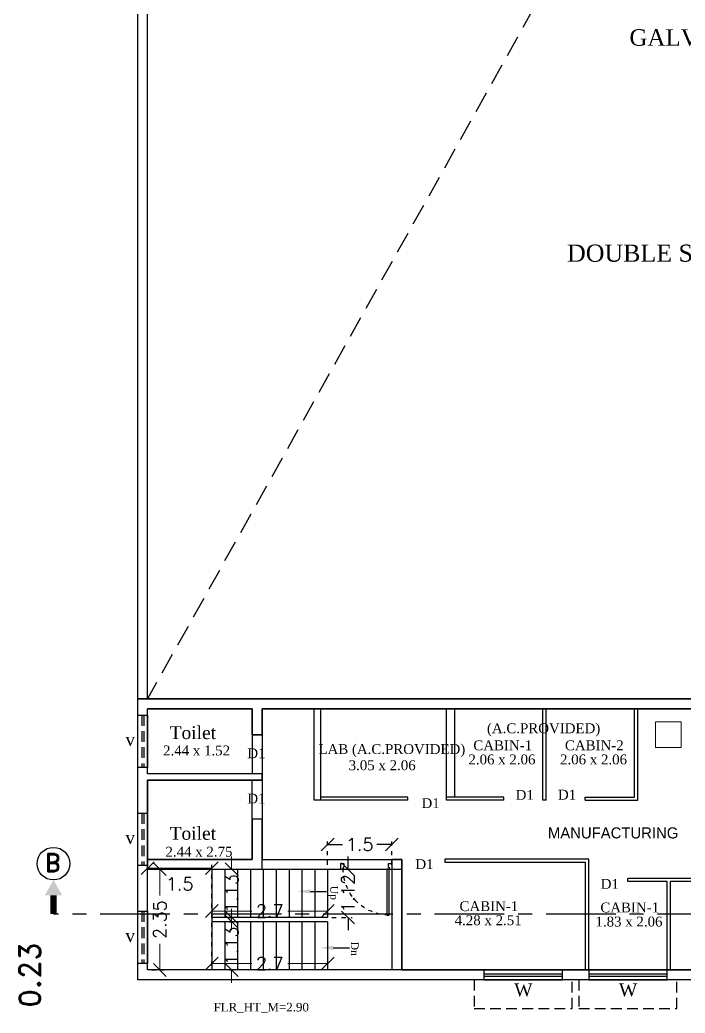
# Model space of a CAD drawing. Header units: metres. Extents: x 0 to 2856, y 0 to 1718.
# Drawn here: x 2733.53 to 2749.05, y 1604.1 to 1627.26 of the extents above; entities that cross this region are included whole.
import ezdxf
from ezdxf.enums import TextEntityAlignment as Align

# ---------------------------------------------------------------- set-up
doc = ezdxf.new("R2010")
doc.units = ezdxf.units.M
doc.header["$MEASUREMENT"] = 0
for name, pattern in [('ANIRUDHAN - RESI- EXE -GRD FLR PLAN-06.09.2012 (r1)$0$HIDDEN', [0.375, 0.25, -0.125]), ('CENTER', [2, 1.25, -0.25, 0.25, -0.25]), ('DOT2', [0.125, 0, -0.125]), ('HIDDEN', [0.375, 0.25, -0.125])]:
    doc.linetypes.add(name, pattern=pattern)
for name, color, linetype in [('ANIRUDHAN - RESI- EXE -GRD FLR PLAN-06.09.2012 (r1)$0$DOOR', 8, 'Continuous'), ('BLK_1_FLR_1_BLT_UP_AREA', 45, 'Continuous'), ('BLK_1_FLR_1_CARPET_AREA', 10, 'Continuous'), ('BLK_1_FLR_1_EXIT_WIDTH_STAIR', 1, 'Continuous'), ('BLK_1_FLR_1_FIRESTAIR_1', 1, 'Continuous'), ('BLK_1_FLR_1_REGULAR_ROOM_1', 4, 'Continuous'), ('BLK_1_FLR_1_STAIR_1', 1, 'Continuous'), ('BLK_1_FLR_1_WATER_CLOSET', 223, 'Continuous'), ('BLK_1_FLR_2_EXIT_WIDTH_DOOR', 2, 'Continuous'), ('BLK_1_LVL_1_BLDG_FOOT_PRINT', 1, 'Continuous'), ('cen', 1, 'Continuous'), ('dim', 12, 'Continuous'), ('DOOR', 8, 'Continuous'), ('hid', 174, 'HIDDEN'), ('text', 7, 'Continuous'), ('TEXT1', 7, 'Continuous')]:
    doc.layers.add(name, color=color, linetype=linetype)
for name, color, linetype, lineweight in [('BLK_1_FLR_1_DRINKING_WATER', 7, 'Continuous', 5), ('BLK_1_FLR_1_FIRESTAIR_1_FLIGHT_1', 7, 'Continuous', 0), ('BLK_1_FLR_1_FIRESTAIR_1_FLIGHT_2', 7, 'Continuous', 0), ('BLK_1_FLR_1_FIRESTAIR_1_LANDING_1', 7, 'Continuous', 0)]:
    doc.layers.add(name, color=color, linetype=linetype, lineweight=lineweight)
doc.styles.add('J2', font='swissel.ttf', dxfattribs={"height": 4.75})
doc.styles.add('rd', font='romand.shx')
doc.styles.add('Roman', font='times.ttf')
doc.styles.add('Tahoma', font='times.ttf', dxfattribs={"height": 0.3})
doc.dimstyles.get("Standard").update_dxf_attribs({"dimtxt": 3, "dimasz": 3, "dimexe": 1, "dimexo": 1, "dimgap": 0.09, "dimtad": 0, "dimdec": 4, "dimzin": 2, "dimdsep": 46, "dimlunit": 4, "dimtxsty": 'rd', "dimblk": 'OBLIQUE', "dimcen": 0.09, "dimclrd": 12, "dimclre": 12, "dimclrt": 5, "dimadec": 0, "dimazin": 0, "dimtfac": 1, "dimtdec": 4, "dimtix": 1, "dimtmove": 2, "dimatfit": 3, "dimfxl": 0, "dimtolj": 1, "dimtzin": 0, "dimarcsym": 0})

# ---------------------------------------------------------------- blocks, each defined once
blk = doc.blocks.new('A$C11E83227')
at = {"layer": 'cen'}
blk.add_lwpolyline([(0, 1.22), (0.23, 1.22), (0.23, 0), (0, 0)], close=True, dxfattribs=at)
at = {"layer": 'hid', "linetype": 'HIDDEN'}
for p, q in [((0.096, 1.22), (0.096, 0)), ((0.142, 1.22), (0.142, 0))]:
    blk.add_line(p, q, dxfattribs=at)
blk = doc.blocks.new('A$C6815115D')
at = {"layer": 'cen'}
for p, q in [((0.23, 0.145), (2.06, 0.145)), ((0.23, 0.09), (2.06, 0.09))]:
    blk.add_line(p, q, dxfattribs=at)
blk.add_lwpolyline([(0.23, 0.23), (2.06, 0.23), (2.06, 0), (0.23, 0)], close=True, dxfattribs=at)
at = {"layer": 'hid', "linetype": 'HIDDEN'}
blk.add_lwpolyline([(0, 0.23), (0, 0.9), (2.29, 0.9), (2.29, 0.23)], dxfattribs=at)
blk = doc.blocks.new('_Oblique')
at = {"color": 0, "linetype": 'ByBlock', "lineweight": -2}
blk.add_line((-0.5, -0.5), (0.5, 0.5), dxfattribs=at)
blk = doc.blocks.new('*D168')
at = {"layer": 'Defpoints', "color": 0}
for p in [(2732.763, 1605.108), (2733.123, 1605.108), (2733.123, 1604.879)]:
    blk.add_point(p, dxfattribs=at)
at = {"layer": 'dim', "color": 12, "lineweight": -2}
for p, q in [((2733.023, 1605.108), (2732.663, 1605.108)), ((2732.763, 1604.879), (2732.763, 1605.108)), ((2733.023, 1604.879), (2732.663, 1604.879))]:
    blk.add_line(p, q, dxfattribs=at)
at = {"layer": 'dim', "color": 12, "lineweight": -2, "xscale": 0.2, "yscale": 0.2, "zscale": 0.2}
for p, rotation in [((2732.763, 1605.108), 90), ((2732.763, 1604.879), 270)]:
    blk.add_blockref('_Oblique', p, dxfattribs=dict(at, rotation=rotation))
at = {"layer": 'dim', "color": 7, "insert": (2733.762, 1604.993), "char_height": 0.5, "attachment_point": 5, "rotation": 90, "style": 'rd'}
blk.add_mtext('\\A1;0.23', dxfattribs=at)
blk = doc.blocks.new('ANIRUDHAN - RESI- EXE -GRD FLR PLAN-06.09.2012 (r1)$0$DR3')
at = {"layer": 'ANIRUDHAN - RESI- EXE -GRD FLR PLAN-06.09.2012 (r1)$0$DOOR', "color": 252}
for p, q in [((0, 0), (0, -2.46)), ((0, 0), (4, 0)), ((4, 0), (4, -1.96)), ((0, -2.46), (2.5, -2.46)), ((2.5, -1.96), (4, -1.96)), ((2.5, -1.96), (2.5, -2.46)), ((0, -33.5), (0, -36)), ((0, -33.5), (2.5, -33.5)), ((2.5, -33.5), (2.5, -34)), ((2.5, -34), (4, -34)), ((4, -34), (4, -36)), ((0, -36), (4, -36))]:
    blk.add_line(p, q, dxfattribs=at)
at = {"layer": 'ANIRUDHAN - RESI- EXE -GRD FLR PLAN-06.09.2012 (r1)$0$DOOR'}
blk.add_lwpolyline([(36.04, -34), (4, -34), (4, -32.5), (36.04, -32.5)], close=True, dxfattribs=at)
at = {"layer": 'ANIRUDHAN - RESI- EXE -GRD FLR PLAN-06.09.2012 (r1)$0$DOOR', "color": 233, "linetype": 'ANIRUDHAN - RESI- EXE -GRD FLR PLAN-06.09.2012 (r1)$0$HIDDEN', "ltscale": 3}
blk.add_arc((4, -34), 32.03, 0, 92.68672, dxfattribs=at)
blk = doc.blocks.new('*D230')
at = {"layer": 'BLK_1_FLR_2_EXIT_WIDTH_DOOR', "linetype": 'DOT2', "lineweight": -2}
for p, q in [((2740.708, 1607.557), (2740.708, 1608.135)), ((2742.208, 1607.557), (2742.208, 1608.135))]:
    blk.add_line(p, q, dxfattribs=at)
at = {"layer": 'BLK_1_FLR_2_EXIT_WIDTH_DOOR'}
for p, q in [((2740.708, 1608.035), (2741.058, 1608.035)), ((2742.208, 1608.035), (2741.858, 1608.035))]:
    blk.add_line(p, q, dxfattribs=at)
at = {"layer": 'Defpoints', "color": 0}
for p in [(2740.708, 1608.035), (2740.708, 1607.457), (2742.208, 1607.457)]:
    blk.add_point(p, dxfattribs=at)
at = {"layer": 'BLK_1_FLR_2_EXIT_WIDTH_DOOR', "xscale": 0.3, "yscale": 0.3, "zscale": 0.3, "rotation": 180}
blk.add_blockref('_Oblique', (2740.708, 1608.035), dxfattribs=at)
at = {"layer": 'BLK_1_FLR_2_EXIT_WIDTH_DOOR', "xscale": 0.3, "yscale": 0.3, "zscale": 0.3}
blk.add_blockref('_Oblique', (2742.208, 1608.035), dxfattribs=at)
at = {"layer": 'BLK_1_FLR_2_EXIT_WIDTH_DOOR', "insert": (2741.458, 1608.035), "char_height": 0.3, "attachment_point": 5, "style": 'rd'}
blk.add_mtext('\\A1;1.5', dxfattribs=at)
blk = doc.blocks.new('*D231')
at = {"layer": 'BLK_1_FLR_1_EXIT_WIDTH_STAIR'}
for p, q in [((2741.185, 1607.457), (2741.185, 1607.757)), ((2741.185, 1606.333), (2741.185, 1606.033))]:
    blk.add_line(p, q, dxfattribs=at)
at = {"layer": 'BLK_1_FLR_1_EXIT_WIDTH_STAIR', "linetype": 'DOT2', "lineweight": -2}
for p, q in [((2740.808, 1607.457), (2741.285, 1607.457)), ((2740.808, 1606.333), (2741.285, 1606.333))]:
    blk.add_line(p, q, dxfattribs=at)
at = {"layer": 'Defpoints', "color": 0}
for p in [(2740.708, 1607.457), (2740.708, 1606.333), (2741.185, 1606.333)]:
    blk.add_point(p, dxfattribs=at)
at = {"layer": 'BLK_1_FLR_1_EXIT_WIDTH_STAIR', "xscale": 0.3, "yscale": 0.3, "zscale": 0.3}
for p, rotation in [((2741.185, 1607.457), 270), ((2741.185, 1606.333), 90)]:
    blk.add_blockref('_Oblique', p, dxfattribs=dict(at, rotation=rotation))
at = {"layer": 'BLK_1_FLR_1_EXIT_WIDTH_STAIR', "insert": (2741.185, 1606.895), "char_height": 0.3, "attachment_point": 5, "rotation": 90, "style": 'rd'}
blk.add_mtext('\\A1;1.12', dxfattribs=at)
blk = doc.blocks.new('*D237')
at = {"layer": 'BLK_1_FLR_1_FIRESTAIR_1_LANDING_1', "color": 1, "linetype": 'DOT2', "lineweight": -2}
for p, q in [((2736.608, 1607.458), (2736.894, 1607.458)), ((2736.608, 1605.108), (2736.894, 1605.108))]:
    blk.add_line(p, q, dxfattribs=at)
at = {"layer": 'BLK_1_FLR_1_FIRESTAIR_1_LANDING_1', "color": 1}
for p, q in [((2736.794, 1607.458), (2736.794, 1606.847)), ((2736.794, 1605.108), (2736.794, 1605.718))]:
    blk.add_line(p, q, dxfattribs=at)
at = {"layer": 'Defpoints', "color": 0}
for p in [(2736.508, 1607.458), (2736.794, 1607.458), (2736.508, 1605.108)]:
    blk.add_point(p, dxfattribs=at)
at = {"layer": 'BLK_1_FLR_1_FIRESTAIR_1_LANDING_1', "color": 1, "xscale": 0.3, "yscale": 0.3, "zscale": 0.3}
for p, rotation in [((2736.794, 1607.458), 90), ((2736.794, 1605.108), 270)]:
    blk.add_blockref('_Oblique', p, dxfattribs=dict(at, rotation=rotation))
at = {"layer": 'BLK_1_FLR_1_FIRESTAIR_1_LANDING_1', "color": 1, "insert": (2736.794, 1606.283), "char_height": 0.3, "attachment_point": 5, "rotation": 90, "style": 'rd'}
blk.add_mtext('\\A1;2.35', dxfattribs=at)
blk = doc.blocks.new('*D125')
at = {"layer": 'BLK_1_FLR_1_FIRESTAIR_1_FLIGHT_2', "color": 1}
for p, q in [((2738.008, 1605.258), (2738.937, 1605.258)), ((2740.708, 1605.258), (2739.779, 1605.258))]:
    blk.add_line(p, q, dxfattribs=at)
at = {"layer": 'Defpoints', "color": 0}
for p in [(2738.008, 1605.258), (2740.708, 1605.258), (2740.708, 1605.258)]:
    blk.add_point(p, dxfattribs=at)
at = {"layer": 'BLK_1_FLR_1_FIRESTAIR_1_FLIGHT_2', "color": 1, "xscale": 0.3, "yscale": 0.3, "zscale": 0.3, "rotation": 180}
blk.add_blockref('_Oblique', (2738.008, 1605.258), dxfattribs=at)
at = {"layer": 'BLK_1_FLR_1_FIRESTAIR_1_FLIGHT_2', "color": 1, "xscale": 0.3, "yscale": 0.3, "zscale": 0.3}
blk.add_blockref('_Oblique', (2740.708, 1605.258), dxfattribs=at)
at = {"layer": 'BLK_1_FLR_1_FIRESTAIR_1_FLIGHT_2', "color": 1, "insert": (2739.358, 1605.258), "char_height": 0.3, "attachment_point": 5, "style": 'rd'}
blk.add_mtext('\\A1;2.7', dxfattribs=at)
blk = doc.blocks.new('*D238')
at = {"layer": 'BLK_1_FLR_1_FIRESTAIR_1_FLIGHT_2', "color": 2}
for p, q in [((2738.469, 1606.233), (2738.469, 1606.533)), ((2738.469, 1605.108), (2738.469, 1604.808))]:
    blk.add_line(p, q, dxfattribs=at)
at = {"layer": 'BLK_1_FLR_1_FIRESTAIR_1_FLIGHT_2', "linetype": 'DOT2', "lineweight": -2}
for p, q in [((2738.408, 1606.233), (2738.569, 1606.233)), ((2738.408, 1605.108), (2738.569, 1605.108))]:
    blk.add_line(p, q, dxfattribs=at)
at = {"layer": 'Defpoints', "color": 0}
for p in [(2738.308, 1606.233), (2738.308, 1605.108), (2738.469, 1605.108)]:
    blk.add_point(p, dxfattribs=at)
at = {"layer": 'BLK_1_FLR_1_FIRESTAIR_1_FLIGHT_2', "color": 2, "xscale": 0.3, "yscale": 0.3, "zscale": 0.3}
for p, rotation in [((2738.469, 1606.233), 270), ((2738.469, 1605.108), 90)]:
    blk.add_blockref('_Oblique', p, dxfattribs=dict(at, rotation=rotation))
at = {"layer": 'BLK_1_FLR_1_FIRESTAIR_1_FLIGHT_2', "color": 2, "insert": (2738.469, 1605.67), "char_height": 0.3, "attachment_point": 5, "rotation": 90, "style": 'rd'}
blk.add_mtext('\\A1;1.13', dxfattribs=at)
blk = doc.blocks.new('*D126')
at = {"layer": 'BLK_1_FLR_1_FIRESTAIR_1_FLIGHT_1', "color": 1}
for p, q in [((2738.008, 1606.483), (2738.937, 1606.483)), ((2740.708, 1606.483), (2739.779, 1606.483))]:
    blk.add_line(p, q, dxfattribs=at)
at = {"layer": 'Defpoints', "color": 0}
for p in [(2738.008, 1606.483), (2740.708, 1606.483), (2740.708, 1606.483)]:
    blk.add_point(p, dxfattribs=at)
at = {"layer": 'BLK_1_FLR_1_FIRESTAIR_1_FLIGHT_1', "color": 1, "xscale": 0.3, "yscale": 0.3, "zscale": 0.3, "rotation": 180}
blk.add_blockref('_Oblique', (2738.008, 1606.483), dxfattribs=at)
at = {"layer": 'BLK_1_FLR_1_FIRESTAIR_1_FLIGHT_1', "color": 1, "xscale": 0.3, "yscale": 0.3, "zscale": 0.3}
blk.add_blockref('_Oblique', (2740.708, 1606.483), dxfattribs=at)
at = {"layer": 'BLK_1_FLR_1_FIRESTAIR_1_FLIGHT_1', "color": 1, "insert": (2739.358, 1606.483), "char_height": 0.3, "attachment_point": 5, "style": 'rd'}
blk.add_mtext('\\A1;2.7', dxfattribs=at)
blk = doc.blocks.new('*D127')
at = {"layer": 'BLK_1_FLR_1_FIRESTAIR_1_FLIGHT_1', "color": 2}
for p, q in [((2738.469, 1607.458), (2738.469, 1607.758)), ((2738.469, 1606.333), (2738.469, 1606.033))]:
    blk.add_line(p, q, dxfattribs=at)
at = {"layer": 'BLK_1_FLR_1_FIRESTAIR_1_FLIGHT_1', "linetype": 'DOT2', "lineweight": -2}
for p, q in [((2738.408, 1607.458), (2738.569, 1607.458)), ((2738.408, 1606.333), (2738.569, 1606.333))]:
    blk.add_line(p, q, dxfattribs=at)
at = {"layer": 'Defpoints', "color": 0}
for p in [(2738.308, 1607.458), (2738.308, 1606.333), (2738.469, 1606.333)]:
    blk.add_point(p, dxfattribs=at)
at = {"layer": 'BLK_1_FLR_1_FIRESTAIR_1_FLIGHT_1', "color": 2, "xscale": 0.3, "yscale": 0.3, "zscale": 0.3}
for p, rotation in [((2738.469, 1607.458), 270), ((2738.469, 1606.333), 90)]:
    blk.add_blockref('_Oblique', p, dxfattribs=dict(at, rotation=rotation))
at = {"layer": 'BLK_1_FLR_1_FIRESTAIR_1_FLIGHT_1', "color": 2, "insert": (2738.469, 1606.895), "char_height": 0.3, "attachment_point": 5, "rotation": 90, "style": 'rd'}
blk.add_mtext('\\A1;1.13', dxfattribs=at)
blk = doc.blocks.new('*D246')
at = {"layer": 'BLK_1_FLR_1_FIRESTAIR_1_LANDING_1', "color": 2, "linetype": 'DOT2', "lineweight": -2}
for p, q in [((2736.508, 1607.313), (2736.508, 1607.582)), ((2738.008, 1605.208), (2738.008, 1607.582))]:
    blk.add_line(p, q, dxfattribs=at)
at = {"layer": 'BLK_1_FLR_1_FIRESTAIR_1_LANDING_1', "color": 2}
blk.add_line((2736.508, 1607.482), (2738.008, 1607.482), dxfattribs=at)
at = {"layer": 'Defpoints', "color": 0}
for p in [(2738.008, 1607.482), (2736.508, 1607.213), (2738.008, 1605.108)]:
    blk.add_point(p, dxfattribs=at)
at = {"layer": 'BLK_1_FLR_1_FIRESTAIR_1_LANDING_1', "color": 2, "xscale": 0.3, "yscale": 0.3, "zscale": 0.3, "rotation": 180}
blk.add_blockref('_Oblique', (2736.508, 1607.482), dxfattribs=at)
at = {"layer": 'BLK_1_FLR_1_FIRESTAIR_1_LANDING_1', "color": 2, "xscale": 0.3, "yscale": 0.3, "zscale": 0.3}
blk.add_blockref('_Oblique', (2738.008, 1607.482), dxfattribs=at)
at = {"layer": 'BLK_1_FLR_1_FIRESTAIR_1_LANDING_1', "color": 2, "insert": (2737.258, 1607.115), "char_height": 0.3, "attachment_point": 5, "style": 'rd'}
blk.add_mtext('\\A1;1.5', dxfattribs=at)

msp = doc.modelspace()

# ---------------------------------------------------------------- linework, layer by layer
for p, q in [((2736.508, 1611.431), (2736.508, 1655.006)), ((2736.278, 1604.878), (2736.278, 1648.236)), ((2761.119, 1611.431), (2736.278, 1611.431)), ((2736.508, 1609.681), (2736.508, 1611.201)), ((2738.948, 1611.201), (2736.508, 1611.201)), ((2738.948, 1610.591), (2738.948, 1611.201)), ((2739.178, 1610.591), (2739.178, 1611.201)), ((2740.398, 1611.201), (2739.178, 1611.201)), ((2740.398, 1609.065), (2740.398, 1611.201)), ((2740.548, 1609.065), (2740.548, 1611.201)), ((2743.483, 1611.201), (2740.548, 1611.201)), ((2743.483, 1609.065), (2743.483, 1611.201)), ((2743.674, 1609.141), (2743.674, 1611.201)), ((2745.734, 1611.201), (2743.674, 1611.201)), ((2745.734, 1609.065), (2745.734, 1611.201)), ((2745.81, 1609.065), (2745.81, 1611.201)), ((2747.87, 1611.201), (2745.81, 1611.201)), ((2747.87, 1609.141), (2747.87, 1611.201)), ((2749.467, 1611.201), (2747.947, 1611.201)), ((2747.947, 1609.065), (2747.947, 1611.201)), ((2739.178, 1610.591), (2738.948, 1610.591)), ((2739.178, 1609.681), (2736.508, 1609.681)), ((2739.178, 1609.531), (2739.178, 1609.681)), ((2736.508, 1606.778), (2736.508, 1609.531)), ((2739.178, 1609.531), (2736.508, 1609.531)), ((2742.583, 1609.141), (2740.548, 1609.141)), ((2742.583, 1609.065), (2742.583, 1609.141)), ((2744.824, 1609.141), (2743.483, 1609.141)), ((2744.824, 1609.065), (2744.824, 1609.141)), ((2746.72, 1609.065), (2746.72, 1609.141)), ((2746.72, 1609.141), (2747.87, 1609.141)), ((2742.583, 1609.065), (2740.398, 1609.065)), ((2744.824, 1609.065), (2743.483, 1609.065)), ((2745.81, 1609.065), (2745.734, 1609.065)), ((2746.72, 1609.065), (2747.947, 1609.065)), ((2739.178, 1608.621), (2738.948, 1608.621)), ((2746.8, 1607.694), (2743.44, 1607.694)), ((2743.44, 1607.694), (2743.44, 1607.618)), ((2746.724, 1607.618), (2743.44, 1607.618)), ((2746.724, 1605.108), (2746.724, 1607.618)), ((2746.8, 1605.108), (2746.8, 1607.694)), ((2738.008, 1607.458), (2738.008, 1605.108)), ((2738.308, 1607.458), (2738.308, 1606.333)), ((2738.608, 1607.458), (2738.608, 1606.333)), ((2738.908, 1607.458), (2738.908, 1606.333)), ((2739.178, 1607.458), (2742.44, 1607.458)), ((2739.208, 1607.458), (2739.208, 1606.333)), ((2739.508, 1607.458), (2739.508, 1606.333)), ((2739.508, 1607.458), (2739.508, 1606.333)), ((2739.808, 1607.458), (2739.808, 1606.333)), ((2740.108, 1607.458), (2740.108, 1606.333)), ((2740.408, 1607.458), (2740.408, 1606.333)), ((2740.708, 1607.458), (2740.708, 1606.333)), ((2742.208, 1607.458), (2742.208, 1605.108)), ((2742.44, 1607.458), (2742.44, 1605.108)), ((2747.71, 1607.168), (2747.71, 1607.244)), ((2750.255, 1607.244), (2747.71, 1607.244)), ((2748.63, 1607.168), (2747.71, 1607.168)), ((2748.63, 1605.108), (2748.63, 1607.168)), ((2748.707, 1605.108), (2748.707, 1607.168)), ((2750.255, 1607.168), (2748.707, 1607.168)), ((2736.508, 1605.108), (2736.508, 1606.628)), ((2740.708, 1606.333), (2738.008, 1606.333)), ((2740.708, 1606.233), (2738.008, 1606.233)), ((2738.308, 1606.233), (2738.308, 1605.108)), ((2738.608, 1606.233), (2738.608, 1605.108)), ((2738.908, 1606.233), (2738.908, 1605.108)), ((2739.208, 1606.233), (2739.208, 1605.108)), ((2739.508, 1606.233), (2739.508, 1605.108)), ((2739.808, 1606.233), (2739.808, 1605.108)), ((2740.108, 1606.233), (2740.108, 1605.108)), ((2740.408, 1606.233), (2740.408, 1605.108)), ((2740.708, 1606.233), (2740.708, 1605.108)), ((2738.948, 1605.108), (2736.508, 1605.108)), ((2740.398, 1605.108), (2739.178, 1605.108)), ((2743.483, 1605.108), (2740.548, 1605.108)), ((2746.724, 1605.108), (2743.674, 1605.108)), ((2748.63, 1605.108), (2746.8, 1605.108)), ((2748.63, 1605.108), (2746.8, 1605.108)), ((2752.667, 1605.108), (2748.707, 1605.108)), ((2761.119, 1604.878), (2736.278, 1604.878))]:
    msp.add_line(p, q)
at = {"color": 1}
for p, q in [((2740.302, 1606.941), (2740.679, 1606.941)), ((2740.839, 1605.626), (2741.216, 1605.626))]:
    msp.add_line(p, q, dxfattribs=at)
at = {"linetype": 'CENTER', "ltscale": 1.3}
msp.add_line((2763.03, 1606.413), (2734.312, 1606.413), dxfattribs=at)
at = {"color": 12, "const_width": 0.143}
msp.add_lwpolyline([(2734.312, 1606.85), (2734.312, 1606.413)], dxfattribs=at)
msp.add_circle((2734.312, 1607.587), 0.38)
at = {"color": 12}
msp.add_solid([(2734.11, 1606.85), (2734.514, 1606.85), (2734.312, 1607.206)], dxfattribs=at)
at = {"color": 1}
for points in [[(2740.302, 1606.891), (2740.302, 1606.991), (2740.002, 1606.941)], [(2740.839, 1605.576), (2740.839, 1605.676), (2740.539, 1605.626)]]:
    msp.add_solid(points, dxfattribs=at)
at = {"layer": 'BLK_1_FLR_1_BLT_UP_AREA', "color": 45}
msp.add_lwpolyline([(2761.119, 1611.431), (2761.119, 1604.878), (2736.278, 1604.878), (2736.278, 1611.431)], close=True, dxfattribs=at)
at = {"layer": 'BLK_1_FLR_1_CARPET_AREA', "color": 1}
msp.add_lwpolyline([(2755.483, 1605.108), (2742.44, 1605.12), (2742.44, 1607.688), (2742.44, 1607.688), (2742.208, 1607.688), (2742.208, 1605.108), (2739.178, 1605.108), (2739.178, 1605.108), (2738.948, 1605.108), (2738.948, 1605.108), (2736.508, 1605.108), (2736.508, 1607.458), (2739.178, 1607.458), (2739.178, 1608.621), (2738.948, 1608.621), (2738.948, 1607.688), (2736.508, 1607.688), (2736.508, 1609.531), (2739.178, 1609.531), (2739.178, 1609.681), (2736.508, 1609.681), (2736.508, 1611.201), (2738.948, 1611.201), (2738.948, 1610.591), (2739.178, 1610.591), (2739.178, 1611.201), (2755.483, 1611.201)], dxfattribs=at)
at = {"layer": 'BLK_1_FLR_1_DRINKING_WATER'}
msp.add_lwpolyline([(2748.36, 1610.292), (2748.96, 1610.292), (2748.96, 1610.892), (2748.36, 1610.892)], close=True, dxfattribs=at)
at = {"layer": 'BLK_1_FLR_1_FIRESTAIR_1'}
msp.add_lwpolyline([(2736.508, 1607.458), (2742.208, 1607.458), (2742.208, 1605.108), (2736.508, 1605.108)], close=True, dxfattribs=at)
at = {"layer": 'BLK_1_FLR_1_FIRESTAIR_1_FLIGHT_1', "color": 7}
for p, q in [((2738.308, 1607.458), (2738.308, 1606.333)), ((2738.608, 1607.458), (2738.608, 1606.333)), ((2738.908, 1607.458), (2738.908, 1606.333)), ((2739.208, 1607.458), (2739.208, 1606.333)), ((2739.508, 1607.458), (2739.508, 1606.333)), ((2739.808, 1607.458), (2739.808, 1606.333)), ((2740.108, 1607.458), (2740.108, 1606.333)), ((2740.408, 1607.458), (2740.408, 1606.333)), ((2740.708, 1607.458), (2740.708, 1606.333))]:
    msp.add_line(p, q, dxfattribs=at)
at = {"layer": 'BLK_1_FLR_1_FIRESTAIR_1_FLIGHT_1', "linetype": 'Continuous'}
msp.add_line((2742.283, 1607.458), (2742.44, 1607.458), dxfattribs=at)
at = {"layer": 'BLK_1_FLR_1_FIRESTAIR_1_FLIGHT_1', "color": 7}
msp.add_lwpolyline([(2740.708, 1606.333), (2738.008, 1606.333), (2738.008, 1607.458), (2740.708, 1607.458)], close=True, dxfattribs=at)
at = {"layer": 'BLK_1_FLR_1_FIRESTAIR_1_FLIGHT_2', "color": 7}
for p, q in [((2738.308, 1606.233), (2738.308, 1605.108)), ((2738.608, 1606.233), (2738.608, 1605.108)), ((2738.908, 1606.233), (2738.908, 1605.108)), ((2739.208, 1606.233), (2739.208, 1605.108)), ((2739.508, 1606.233), (2739.508, 1605.108)), ((2739.808, 1606.233), (2739.808, 1605.108)), ((2740.108, 1606.233), (2740.108, 1605.108)), ((2740.408, 1606.233), (2740.408, 1605.108)), ((2740.708, 1606.233), (2740.708, 1605.108))]:
    msp.add_line(p, q, dxfattribs=at)
msp.add_lwpolyline([(2740.708, 1606.233), (2738.008, 1606.233), (2738.008, 1605.108), (2740.708, 1605.108)], close=True, dxfattribs=at)
at = {"layer": 'BLK_1_FLR_1_FIRESTAIR_1_LANDING_1'}
msp.add_lwpolyline([(2738.008, 1605.108), (2736.508, 1605.108), (2736.508, 1607.458), (2738.008, 1607.458)], close=True, dxfattribs=at)
at = {"layer": 'BLK_1_FLR_1_REGULAR_ROOM_1', "color": 4}
msp.add_lwpolyline([(2739.178, 1611.201), (2739.178, 1607.688), (2742.44, 1607.688), (2742.44, 1605.108), (2755.483, 1605.108), (2755.483, 1611.201), (2739.178, 1611.201)], close=True, dxfattribs=at)
at = {"layer": 'BLK_1_FLR_1_WATER_CLOSET', "color": 2}
msp.add_lwpolyline([(2738.948, 1611.201), (2738.948, 1609.681), (2736.508, 1609.681), (2736.508, 1611.201)], close=True, dxfattribs=at)
at = {"layer": 'BLK_1_FLR_1_WATER_CLOSET', "color": 1}
msp.add_lwpolyline([(2736.508, 1609.531), (2736.508, 1607.688), (2738.948, 1607.688), (2738.948, 1609.531)], close=True, dxfattribs=at)
at = {"layer": 'BLK_1_LVL_1_BLDG_FOOT_PRINT'}
msp.add_lwpolyline([(2761.119, 1611.431), (2761.119, 1604.878), (2736.278, 1604.878), (2736.278, 1611.431)], close=True, dxfattribs=at)
at = {"layer": 'hid', "linetype": 'HIDDEN', "lineweight": -2, "ltscale": 2}
msp.add_line((2760.889, 1655.006), (2736.508, 1611.431), dxfattribs=at)

# ---------------------------------------------------------------- block references
for p in [(2736.278, 1609.831), (2736.278, 1607.544), (2736.278, 1605.258)]:
    msp.add_blockref('A$C11E83227', p)
at = {"xscale": -1, "rotation": 180}
for p in [(2744.127, 1605.108), (2746.57, 1605.108)]:
    msp.add_blockref('A$C6815115D', p, dxfattribs=at)
at = {"layer": 'DOOR', "xscale": -0.0333333333339542, "yscale": 0.0333333333339542, "zscale": 0.0333333333339542, "rotation": 90}
msp.add_blockref('ANIRUDHAN - RESI- EXE -GRD FLR PLAN-06.09.2012 (r1)$0$DR3', (2741.008, 1607.591), dxfattribs=at)

# ---------------------------------------------------------------- texts
at = {"style": 'Tahoma'}
for s, height, p in [('GALVOLUME SHEET', 0.385, (2747.751, 1626.658)), ('DOUBLE STOREY HEIGHT ', 0.4, (2746.296, 1621.622)), ('Toilet', 0.3, (2737.023, 1610.492)), (' (A.C.PROVIDED)', 0.23, (2744.34, 1610.629)), ('v', 0.3, (2735.989, 1610.334)), ('v', 0.3, (2735.989, 1610.334)), ('2.44 x 1.52', 0.23, (2736.869, 1610.112)), ('LAB (A.C.PROVIDED)', 0.23, (2740.495, 1610.144)), ('CABIN-1', 0.23, (2744.109, 1610.231)), ('CABIN-2', 0.23, (2746.246, 1610.231)), ('D1', 0.23, (2738.836, 1610.046)), ('2.06 x 2.06', 0.23, (2743.995, 1609.903)), ('2.06 x 2.06', 0.23, (2746.132, 1609.903)), ('3.05 x 2.06', 0.23, (2741.2, 1609.767)), ('D1', 0.23, (2738.836, 1608.991)), ('D1', 0.23, (2745.095, 1609.076)), ('D1', 0.23, (2746.083, 1609.08)), ('D1', 0.23, (2742.899, 1608.883)), ('Toilet', 0.3, (2737.023, 1608.145)), ('v', 0.3, (2735.989, 1608.047)), ('v', 0.3, (2735.989, 1608.047)), ('2.44 x 2.75', 0.23, (2736.925, 1607.751)), ('D1', 0.23, (2742.757, 1607.462)), ('D1', 0.23, (2742.757, 1607.462)), ('D1', 0.23, (2747.081, 1607.001)), ('CABIN-1', 0.23, (2743.787, 1606.481)), ('CABIN-1', 0.23, (2747.073, 1606.45)), ('4.28 x 2.51', 0.23, (2743.673, 1606.153)), ('1.83 x 2.06', 0.23, (2746.959, 1606.122)), ('v', 0.3, (2735.989, 1605.761)), ('v', 0.3, (2735.989, 1605.761)), ('W', 0.3, (2745.062, 1604.493)), ('W', 0.3, (2747.505, 1604.493))]:
    msp.add_text(s, height=height, dxfattribs=at).set_placement(p)
for s, p in [('Up', (2740.772, 1607.073)), ('Dn', (2741.252, 1605.769))]:
    msp.add_text(s, height=0.18, rotation=270, dxfattribs=at).set_placement(p)
at = {"layer": 'BLK_1_FLR_1_STAIR_1', "insert": (2739.159, 1604.341), "char_height": 0.2, "width": 2.4, "attachment_point": 2, "style": 'Roman'}
msp.add_mtext('FLR_HT_M=2.90', dxfattribs=at)
at = {"layer": 'text', "style": 'rd'}
msp.add_text('B', height=0.428, dxfattribs=at).set_placement((2734.11, 1607.397))
at = {"layer": 'TEXT1', "style": 'J2', "width": 0.96}
msp.add_attdef('MANUFACTURING', text='L0-09W1', height=0.2585, dxfattribs=at).set_placement((2747.371, 1608.175), align=Align.CENTER)

# ---------------------------------------------------------------- dimensions: what is measured, and where the dimension line sits
at = {"layer": 'BLK_1_FLR_1_EXIT_WIDTH_STAIR'}
dim = msp.add_linear_dim(base=(2741.185, 1606.333), p1=(2740.708, 1607.457), p2=(2740.708, 1606.333), angle=90, dimstyle='Standard', override={"dimscale": 0.1, "dimgap": 1, "dimdec": 2, "dimzin": 8, "dimlunit": 2, "dimpost": '\\X', "dimclrd": 256, "dimclre": 256, "dimclrt": 256, "dimtdec": 2, "dimtofl": 0, "dimfxl": 0, "dimtfillclr": 256, "dimlwd": 65535, "dimarcsym": 2}, dxfattribs=at)
dim.commit()
dim.dimension.update_dxf_attribs({"geometry": '*D231', "text_midpoint": (2741.185, 1606.895)})
at = {"layer": 'BLK_1_FLR_1_FIRESTAIR_1_FLIGHT_1', "color": 2}
dim = msp.add_aligned_dim(p1=(2738.308031399, 1607.457753314), p2=(2738.308031399, 1606.332753314), distance=0.161422428, dimstyle='Standard', override={"dimscale": 0.1, "dimgap": 1, "dimdec": 2, "dimzin": 8, "dimlunit": 2, "dimpost": '\\X', "dimclrd": 2, "dimclre": 256, "dimclrt": 2, "dimtdec": 2, "dimtofl": 0, "dimfxl": 0, "dimtfillclr": 256, "dimlwd": 65535, "dimarcsym": 2}, dxfattribs=at)
dim.commit()
dim.dimension.update_dxf_attribs({"geometry": '*D127', "text_midpoint": (2738.469453826, 1606.895253314)})
at = {"layer": 'BLK_1_FLR_1_FIRESTAIR_1_FLIGHT_1', "color": 1}
dim = msp.add_linear_dim(base=(2740.708, 1606.483), p1=(2738.008, 1606.483), p2=(2740.708, 1606.483), dimstyle='Standard', override={"dimscale": 0.1, "dimgap": 1, "dimdec": 2, "dimzin": 8, "dimlunit": 2, "dimpost": '\\X', "dimclrd": 1, "dimclre": 256, "dimclrt": 1, "dimtdec": 2, "dimtofl": 0, "dimfxl": 0, "dimtfillclr": 256, "dimlwd": 65535, "dimarcsym": 2}, dxfattribs=at)
dim.commit()
dim.dimension.update_dxf_attribs({"geometry": '*D126', "text_midpoint": (2739.358, 1606.483)})
at = {"layer": 'BLK_1_FLR_1_FIRESTAIR_1_FLIGHT_2', "color": 2}
dim = msp.add_aligned_dim(p1=(2738.308031399, 1606.232753314), p2=(2738.308031399, 1605.107753314), distance=0.161422428, dimstyle='Standard', override={"dimscale": 0.1, "dimgap": 1, "dimdec": 2, "dimzin": 8, "dimlunit": 2, "dimpost": '\\X', "dimclrd": 2, "dimclre": 256, "dimclrt": 2, "dimtdec": 2, "dimtofl": 0, "dimfxl": 0, "dimtfillclr": 256, "dimlwd": 65535, "dimarcsym": 2}, dxfattribs=at)
dim.commit()
dim.dimension.update_dxf_attribs({"geometry": '*D238', "text_midpoint": (2738.469453826, 1605.670253314)})
at = {"layer": 'BLK_1_FLR_1_FIRESTAIR_1_FLIGHT_2', "color": 1}
dim = msp.add_linear_dim(base=(2740.708, 1605.258), p1=(2738.008, 1605.258), p2=(2740.708, 1605.258), dimstyle='Standard', override={"dimscale": 0.1, "dimgap": 1, "dimdec": 2, "dimzin": 8, "dimlunit": 2, "dimpost": '\\X', "dimclrd": 1, "dimclre": 256, "dimclrt": 1, "dimtdec": 2, "dimtofl": 0, "dimfxl": 0, "dimtfillclr": 256, "dimlwd": 65535, "dimarcsym": 2}, dxfattribs=at)
dim.commit()
dim.dimension.update_dxf_attribs({"geometry": '*D125', "text_midpoint": (2739.358, 1605.258)})
at = {"layer": 'BLK_1_FLR_1_FIRESTAIR_1_LANDING_1', "color": 2}
dim = msp.add_linear_dim(base=(2738.008, 1607.482), p1=(2736.508, 1607.213), p2=(2738.008, 1605.108), dimstyle='Standard', override={"dimscale": 0.1, "dimgap": 1, "dimdec": 2, "dimzin": 8, "dimlunit": 2, "dimpost": '\\X', "dimclrd": 2, "dimclre": 2, "dimclrt": 2, "dimtdec": 2, "dimtofl": 0, "dimfxl": 0, "dimtfillclr": 256, "dimlwd": 65535, "dimarcsym": 2}, dxfattribs=at)
dim.commit()
dim.dimension.update_dxf_attribs({"geometry": '*D246', "text_midpoint": (2737.258, 1607.115), "dimtype": 160})
at = {"layer": 'BLK_1_FLR_1_FIRESTAIR_1_LANDING_1', "color": 1}
dim = msp.add_linear_dim(base=(2736.794, 1607.458), p1=(2736.508, 1605.108), p2=(2736.508, 1607.458), angle=90, dimstyle='Standard', override={"dimscale": 0.1, "dimgap": 1, "dimdec": 2, "dimzin": 8, "dimlunit": 2, "dimpost": '\\X', "dimclrd": 1, "dimclre": 1, "dimclrt": 1, "dimtdec": 2, "dimtofl": 0, "dimfxl": 0, "dimtfillclr": 256, "dimlwd": 65535, "dimarcsym": 2}, dxfattribs=at)
dim.commit()
dim.dimension.update_dxf_attribs({"geometry": '*D237', "text_midpoint": (2736.794, 1606.283)})
at = {"layer": 'BLK_1_FLR_2_EXIT_WIDTH_DOOR'}
dim = msp.add_linear_dim(base=(2740.708, 1608.035), p1=(2742.208, 1607.457), p2=(2740.708, 1607.457), dimstyle='Standard', override={"dimscale": 0.1, "dimgap": 1, "dimdec": 2, "dimzin": 8, "dimlunit": 2, "dimpost": '\\X', "dimclrd": 256, "dimclre": 256, "dimclrt": 256, "dimtdec": 2, "dimtofl": 0, "dimfxl": 0, "dimtfillclr": 256, "dimlwd": 65535, "dimarcsym": 2}, dxfattribs=at)
dim.commit()
dim.dimension.update_dxf_attribs({"geometry": '*D230', "text_midpoint": (2741.458, 1608.035)})
at = {"layer": 'dim'}
dim = msp.add_linear_dim(base=(2732.763, 1605.108), p1=(2733.123, 1604.879), p2=(2733.123, 1605.108), angle=270, dimstyle='Standard', override={"dimscale": 0.1, "dimtxt": 5, "dimasz": 2, "dimgap": 1, "dimdec": 2, "dimzin": 8, "dimlunit": 2, "dimpost": '\\X', "dimclrt": 7, "dimtdec": 2, "dimtofl": 0, "dimfxl": 0.18, "dimarcsym": 1}, dxfattribs=at)
dim.commit()
dim.dimension.update_dxf_attribs({"geometry": '*D168', "text_midpoint": (2733.762, 1604.993), "dimtype": 160})

doc.saveas('drawing.dxf')
